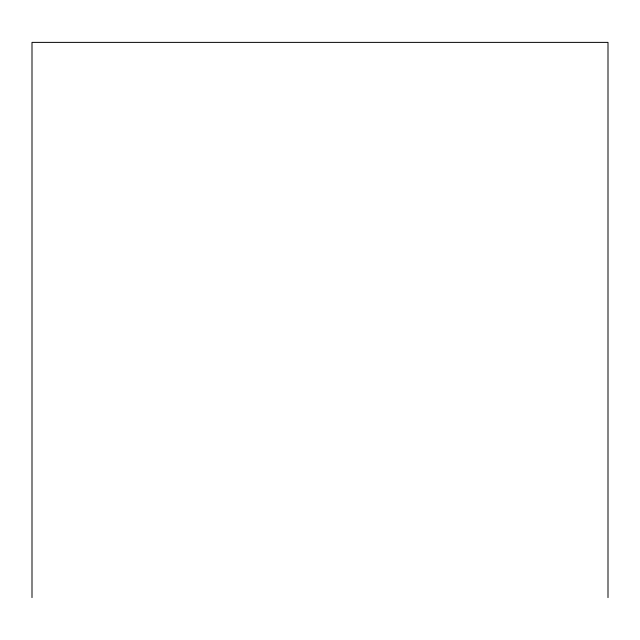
<?xml version="1.0" encoding="UTF-8"?>
<svg xmlns="http://www.w3.org/2000/svg" width="640" height="640" viewBox="0 0 640 640"><rect width="100%" height="100%" fill="white"/><g stroke="black" fill="none" stroke-linecap="round" stroke-linejoin="round"><path stroke-width="0.96" d="M608 597.616L608 42.384L32 42.384L32 597.616"/></g></svg>
